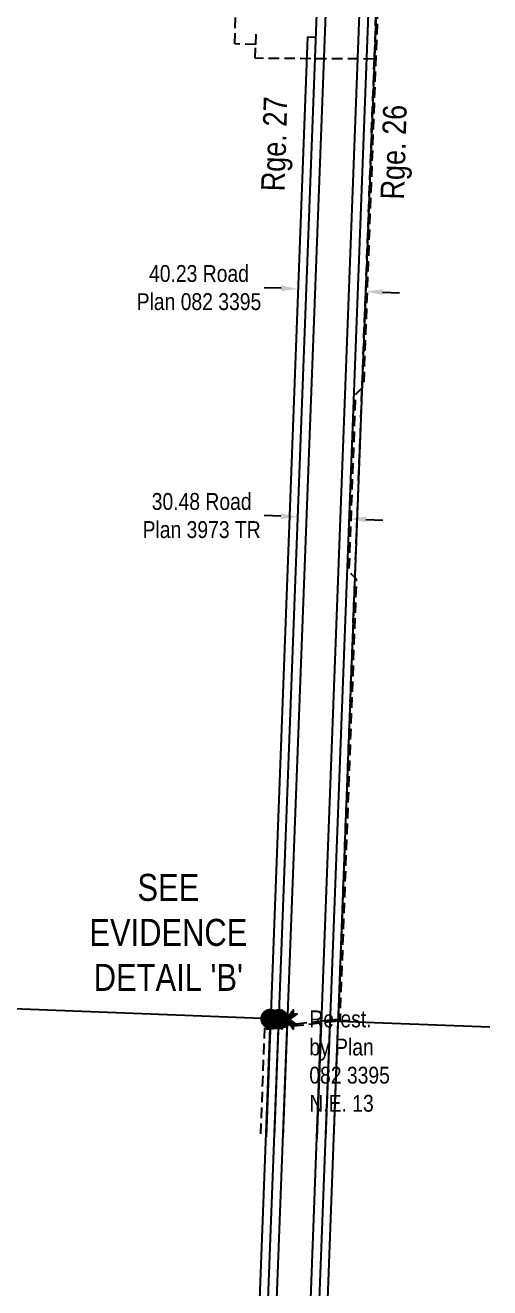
# Model space of a CAD drawing. Extents: x 311053 to 317465, y 5818876 to 5828373.
# Drawn here: x 313508 to 313783, y 5824031 to 5824779 of the extents above; entities that cross this region are included whole.
import ezdxf

# ---------------------------------------------------------------- set-up
doc = ezdxf.new("R2010")
doc.units = 0
doc.header["$LTSCALE"] = 5
doc.header["$PDSIZE"] = 0.5
doc.linetypes.add('UG_PIPE', pattern=[1.875, 1.25, -0.625])
doc.layers.get('Defpoints').update_dxf_attribs({"color": 9})
for name, color, linetype in [('AS-PIPE-UG', 44, 'UG_PIPE'), ('D-TXT', 6, 'Continuous'), ('DETAIL-T', 7, 'Continuous'), ('L-MON', 1, 'Continuous'), ('L-SEC', 7, 'Continuous'), ('L-TITLEDB', 4, 'Continuous'), ('L-TITLEDB-T', 4, 'Continuous')]:
    doc.layers.add(name, color=color, linetype=linetype)
doc.styles.add('80CG', font='ARIALN.TTF', dxfattribs={"height": 10})
doc.styles.add('80L', font='ARIALN.TTF', dxfattribs={"height": 10})
doc.dimstyles.new('Compass 5 000', dxfattribs={"dimscale": 5, "dimtxt": 9, "dimasz": 2, "dimexe": 0.2, "dimexo": 0.0625, "dimgap": 0.5, "dimtad": 0, "dimtih": 1, "dimtoh": 1, "dimzin": 0, "dimdsep": 46, "dimtxsty": '80CG', "dimcen": 0.1, "dimse1": 1, "dimse2": 1, "dimclrd": 256, "dimclrt": 256, "dimaunit": 1, "dimadec": 4, "dimazin": 0, "dimtfac": 0.06, "dimtofl": 0, "dimtmove": 0, "dimatfit": 1, "dimfxl": 0.2, "dimtolj": 1, "dimtzin": 0, "dimlwd": -1, "dimarcsym": 0})

# ---------------------------------------------------------------- blocks, each defined once
blk = doc.blocks.new('fdia')
at = {"color": 255, "const_width": 1}
blk.add_lwpolyline([(-0.5, 0, 1), (0.5, 0, 1)], format="xyb", close=True, dxfattribs=at)
blk = doc.blocks.new('Fdiaa')
blk.add_blockref('fdia', (0, 0))
blk = doc.blocks.new('fdib')
at = {"color": 1, "const_width": 1.6}
blk.add_lwpolyline([(-0.4, 0, 1), (0.4, 0, 1)], format="xyb", close=True, dxfattribs=at)
at = {"color": 1}
blk.add_circle((0, 0), 0.8, dxfattribs=at)
blk = doc.blocks.new('Fdibb')
blk.add_blockref('fdib', (0, 0))
blk = doc.blocks.new('fdicc')
for name in ['Fdibb', 'Fdiaa']:
    blk.add_blockref(name, (0, 0))
blk = doc.blocks.new('FDI')
blk.add_blockref('fdicc', (0, 0))
blk = doc.blocks.new('TEMP')
h = blk.add_hatch(color=255)
h.dxf.hatch_style = 1
h.paths.add_polyline_path([(0, 0.25), (-0.67, 1.15), (-0.67, 0.67), (-1.15, 0.67), (-0.25, 0), (-1.15, -0.67), (-0.67, -0.67), (-0.67, -1.15), (0, -0.25), (0.67, -1.15), (0.67, -0.67), (1.15, -0.67), (0.25, 0), (1.15, 0.67), (0.67, 0.67), (0.67, 1.15)])
h.paths.add_polyline_path([(0.57, 0.85), (0.57, 0.57), (0.85, 0.57), (0.08, 0), (0.85, -0.57), (0.57, -0.57), (0.57, -0.85), (0, -0.08), (-0.57, -0.85), (-0.57, -0.57), (-0.85, -0.57), (-0.08, 0), (-0.85, 0.57), (-0.57, 0.57), (-0.57, 0.85), (0, 0.08)], flags=16)
h = blk.add_hatch(color=1)
h.dxf.hatch_style = 1
h.paths.add_polyline_path([(0, 0.08), (-0.57, 0.85), (-0.57, 0.57), (-0.85, 0.57), (-0.08, 0), (-0.85, -0.57), (-0.57, -0.57), (-0.57, -0.85), (0, -0.08), (0.57, -0.85), (0.57, -0.57), (0.85, -0.57), (0.08, 0), (0.85, 0.57), (0.57, 0.57), (0.57, 0.85)])
at = {"color": 1}
for p, q in [((-0.08, 0), (0.08, 0)), ((0, 0.08), (0, -0.08))]:
    blk.add_line(p, q, dxfattribs=at)
at = {"color": 255, "flags": 128}
blk.add_lwpolyline([(-0.25, 0), (-1.15, 0.67), (-0.67, 0.67), (-0.67, 1.15), (0, 0.25), (0.67, 1.15), (0.67, 0.67), (1.15, 0.67), (0.25, 0), (1.15, -0.67), (0.67, -0.67), (0.67, -1.15), (0, -0.25), (-0.67, -1.15), (-0.67, -0.67), (-1.15, -0.67)], close=True, dxfattribs=at)
at = {"color": 1, "flags": 128}
blk.add_lwpolyline([(-0.08, 0), (-0.85, 0.57), (-0.57, 0.57), (-0.57, 0.85), (0, 0.08), (0.57, 0.85), (0.57, 0.57), (0.85, 0.57), (0.08, 0), (0.85, -0.57), (0.57, -0.57), (0.57, -0.85), (0, -0.08), (-0.57, -0.85), (-0.57, -0.57), (-0.85, -0.57)], close=True, dxfattribs=at)
blk = doc.blocks.new('*D515')
at = {"layer": 'Defpoints', "color": 0, "linetype": 'ByBlock', "transparency": 16777216}
for p in [(313669.28, 5824491.33), (313699.67, 5824490.18), (313669.15, 5824487.84)]:
    blk.add_point(p, dxfattribs=at)
at = {"layer": 'L-TITLEDB-T', "transparency": 16777216}
for p, q in [((313659.16, 5824488.21), (313649.17, 5824488.59)), ((313709.53, 5824486.32), (313719.53, 5824485.94))]:
    blk.add_line(p, q, dxfattribs=at)
at = {"layer": 'L-TITLEDB-T', "linetype": 'ByBlock', "transparency": 16777216}
for points in [[(313659.22, 5824489.88), (313659.1, 5824486.55), (313669.15, 5824487.84)], [(313709.6, 5824487.98), (313709.47, 5824484.65), (313699.54, 5824486.69)]]:
    blk.add_solid(points, dxfattribs=at)
at = {"layer": 'L-TITLEDB-T', "linetype": 'ByBlock', "transparency": 16777216, "insert": (313612.16, 5824488.59), "char_height": 10, "attachment_point": 5, "style": '80CG'}
blk.add_mtext('\\A1;30.48 Road\\PPlan 3973 TR', dxfattribs=at)
blk = doc.blocks.new('*D516')
at = {"layer": 'Defpoints', "color": 0, "linetype": 'ByBlock', "transparency": 16777216}
for p in [(313669.09, 5824616.51), (313709.43, 5824621.44), (313709.18, 5824615)]:
    blk.add_point(p, dxfattribs=at)
at = {"layer": 'L-TITLEDB-T', "transparency": 16777216}
for p, q in [((313659.34, 5824623.33), (313649.34, 5824623.71)), ((313719.42, 5824621.06), (313729.41, 5824620.68))]:
    blk.add_line(p, q, dxfattribs=at)
at = {"layer": 'L-TITLEDB-T', "linetype": 'ByBlock', "transparency": 16777216}
for points in [[(313659.4, 5824625), (313659.27, 5824621.67), (313669.33, 5824622.95)], [(313719.48, 5824622.72), (313719.36, 5824619.39), (313709.43, 5824621.44)]]:
    blk.add_solid(points, dxfattribs=at)
at = {"layer": 'L-TITLEDB-T', "linetype": 'ByBlock', "transparency": 16777216, "insert": (313610.58, 5824623.71), "char_height": 10, "attachment_point": 5, "style": '80CG'}
blk.add_mtext('\\A1;40.23 Road\\PPlan 082 3395', dxfattribs=at)

msp = doc.modelspace()

# ---------------------------------------------------------------- linework, layer by layer
at = {"layer": 'AS-PIPE-UG'}
for p, q in [((313693.095, 5824190.03), (313656.464, 5824185.836)), ((313691.339, 5824188.822), (313656.502, 5824184.833)), ((313650.408, 5824184.135), (313653.16, 5824184.45)), ((313653.16, 5824184.45), (313656.502, 5824184.833))]:
    msp.add_line(p, q, dxfattribs=at)
for points in [[(313717.425, 5825814.11), (313753.846, 5825812.748), (313736.866, 5825359.249), (313736.309, 5825344.371), (313728.602, 5825138.535), (313723.087, 5824991.217), (313714.401, 5824759.208), (313693.095, 5824190.03), (313656.464, 5824185.836)], [(313644.254, 5824767.742), (313631.754, 5824768.21), (313633.705, 5824820.332), (313651.738, 5824834.955)], [(313714.401, 5824759.208), (313643.951, 5824759.642), (313644.254, 5824767.742), (313644.557, 5824775.843)], [(313656.464, 5824185.836), (313649.451, 5824185.022), (313649.07, 5824175.423)], [(313649.07, 5824175.423), (313648.712, 5824165.868), (313647.014, 5824120.497)]]:
    msp.add_lwpolyline(points, dxfattribs=at)
at = {"layer": 'AS-PIPE-UG', "flags": 128}
msp.add_lwpolyline([(313741.512, 5825814.188), (313746.576, 5825814.083), (313751.439, 5825813.877), (313755.507, 5825813.7), (313756.781, 5825813.287), (313757.664, 5825812.085), (313756.843, 5825806.931), (313756.007, 5825799.922), (313755.536, 5825796.373), (313754.673, 5825773.499), (313754.156, 5825758.955), (313753.774, 5825748.099), (313753.407, 5825733.044), (313753.126, 5825722.336), (313752.825, 5825714.568), (313751.823, 5825695.461), (313751.115, 5825673.242), (313750.5, 5825656.357), (313750.219, 5825642.288), (313749.673, 5825625.305), (313748.495, 5825600.646), (313746.678, 5825593.878), (313708.167, 5824565.179), (313703.386, 5824560.399), (313699.464, 5824455.62), (313703.9, 5824451.182), (313694.092, 5824189.137), (313691.339, 5824188.822)], dxfattribs=at)
at = {"layer": 'L-SEC'}
for p, q in [((313663.022, 5824189.967), (312057.1, 5824251.395)), ((313632.662, 5823385.871), (313663.022, 5824189.967)), ((313652.765, 5823385.112), (313683.125, 5824189.207)), ((313783.043, 5824185.498), (313683.123, 5824189.218))]:
    msp.add_line(p, q, dxfattribs=at)
at = {"layer": 'L-TITLEDB'}
for p, q in [((313723.741, 5825797.599), (313660.383, 5824120.104)), ((313743.842, 5825796.84), (313680.49, 5824119.512)), ((313749.018, 5825796.645), (313685.667, 5824119.36)), ((313753.887, 5825796.468), (313690.425, 5824119.22)), ((313655.3, 5824120.253), (313688.228, 5824993.979)), ((313674.963, 5824772.315), (313650.376, 5824120.398)), ((313674.963, 5824772.315), (313679.867, 5824772.131)), ((313627.486, 5823386.066), (313657.846, 5824190.162)), ((313635.931, 5823739.033), (313652.97, 5824190.351)), ((313657.941, 5823384.916), (313688.301, 5824189.012)), ((313662.817, 5823384.732), (313693.177, 5824188.828))]:
    msp.add_line(p, q, dxfattribs=at)

# ---------------------------------------------------------------- block references
at = {"layer": 'L-MON', "xscale": 4.999999999999964, "yscale": 4.999999999999964, "zscale": 4.999999999999964}
for p in [(313652.97, 5824190.351), (313657.935, 5824190.181)]:
    msp.add_blockref('FDI', p, dxfattribs=at)
at = {"layer": 'L-MON', "color": 5, "linetype": 'ByBlock', "xscale": 4.999999999999976, "yscale": 4.999999999999976, "zscale": 4.999999999999976}
msp.add_blockref('TEMP', (313663.022, 5824189.967), dxfattribs=at)

# ---------------------------------------------------------------- texts
at = {"layer": 'D-TXT', "color": 3, "char_height": 13.9971, "attachment_point": 1, "rotation": 88.330659, "style": '80L'}
for s, width, insert in [('Rge. 27', 73.74733, (313647.397, 5824681.085)), ('Rge. 26', 63.85423, (313718.19, 5824676.187))]:
    msp.add_mtext_dynamic_manual_height_columns(s, width=width, gutter_width=47.495, heights=[0], dxfattribs=dict(at, insert=insert))
at = {"layer": 'Defpoints', "insert": (313676.032, 5824195.307), "char_height": 9.999, "attachment_point": 1, "style": '80L'}
msp.add_mtext_dynamic_manual_height_columns('Re-est. \\Pby Plan\\P082 3395\\PN.E. 13', width=264.77581, gutter_width=50, heights=[0], dxfattribs=at)

# ---------------------------------------------------------------- dimensions: what is measured, and where the dimension line sits
at = {"layer": 'L-TITLEDB-T', "color": 5, "linetype": 'ByBlock'}
dim = msp.add_linear_dim(base=(313709.427, 5824621.436), p1=(313669.087, 5824616.512), p2=(313709.183, 5824614.995), angle=357.833115, text='40.23 Road\\PPlan 082 3395', dimstyle='Compass 5 000', dxfattribs=at)
dim.commit()
dim.dimension.update_dxf_attribs({"geometry": '*D516', "text_midpoint": (313610.576, 5824623.71), "dimtype": 161})
dim = msp.add_aligned_dim(p1=(313699.673, 5824490.183), p2=(313669.284, 5824491.328), distance=3.493, text='30.48 Road\\PPlan 3973 TR', dimstyle='Compass 5 000', dxfattribs=at)
dim.commit()
dim.dimension.update_dxf_attribs({"geometry": '*D515', "text_midpoint": (313612.162, 5824488.591)})

# ---------------------------------------------------------------- next in the draw order: texts
at = {"layer": 'DETAIL-T', "color": 3, "insert": (313592.409, 5824241.603), "char_height": 15.99839, "width": 101.30585, "attachment_point": 5, "style": '80CG', "bg_fill": 3, "box_fill_scale": 1.15, "bg_fill_color": 256, "bg_fill_true_color": 256, "bg_fill_transparency": 0}
msp.add_mtext("SEE\\PEVIDENCE\\PDETAIL 'B' ", dxfattribs=at)

doc.saveas('drawing.dxf')
